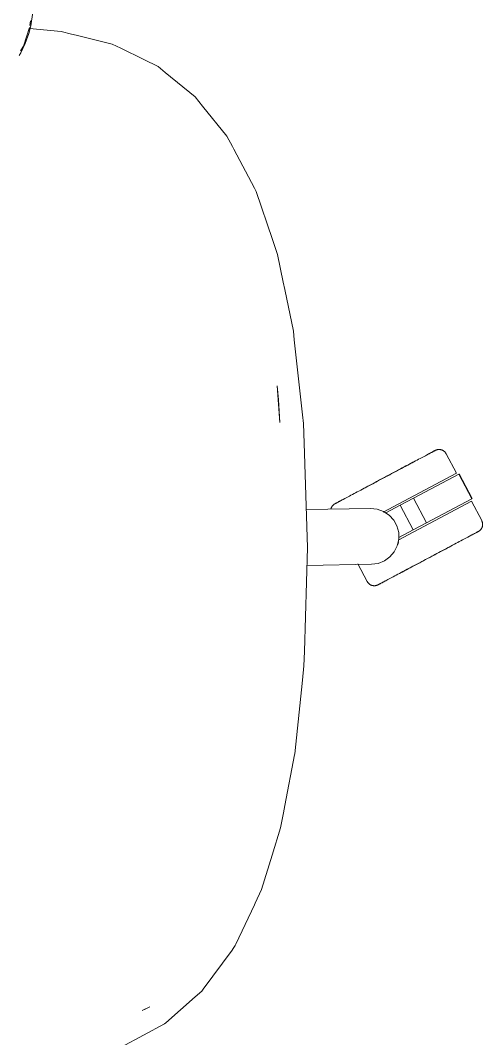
# Model space of a CAD drawing. Header units: millimetres. Extents: x 155927 to 326028, y -36033 to 97293.
# Drawn here: x 202813 to 203045, y 12605 to 13115 of the extents above; entities that cross this region are included whole.
import ezdxf

# ---------------------------------------------------------------- set-up
doc = ezdxf.new("R2010")
doc.units = ezdxf.units.MM
doc.header["$MEASUREMENT"] = 0
doc.layers.add('G-IMPT', color=8, linetype='CONTINUOUS', lineweight=9)
doc.layers.add('I-FURN', color=8, linetype='CONTINUOUS', lineweight=9)

msp = doc.modelspace()

# ---------------------------------------------------------------- linework, layer by layer
at = {"layer": 'G-IMPT'}
for p, q in [((202818.46, 13112.83), (202819.58, 13119.59)), ((202818.37, 13115.28), (202818.03, 13112.84)), ((202817.91, 13111.99), (202814.88, 13102.6)), ((202817.48, 13108.9), (202818.46, 13112.83)), ((202817.78, 13111.37), (202833.65, 13109.92)), ((202833.65, 13109.92), (202838.94, 13108.63)), ((202817.48, 13108.9), (202815.74, 13103.82)), ((202841.32, 13108.04), (202838.94, 13108.63)), ((202859.26, 13103.64), (202841.32, 13108.04)), ((202813.54, 13099.18), (202812.73, 13097.8)), ((202814.88, 13102.6), (202813.41, 13100.14)), ((202815.74, 13103.82), (202813.54, 13099.18)), ((202863.62, 13101.49), (202859.26, 13103.64)), ((202863.62, 13101.49), (202875.09, 13095.85)), ((202882.25, 13092.32), (202875.09, 13095.85)), ((202885.91, 13089.35), (202882.25, 13092.32)), ((202885.91, 13089.35), (202900.86, 13077.18)), ((202900.86, 13077.18), (202904.62, 13072.51)), ((202916.82, 13057.38), (202904.62, 13072.51)), ((202916.82, 13057.38), (202919.53, 13052.25)), ((202920.26, 13050.87), (202919.53, 13052.25)), ((202920.26, 13050.87), (202930.56, 13031.37)), ((202930.56, 13031.37), (202931.43, 13029.71)), ((202939.58, 13005.62), (202931.43, 13029.71)), ((202939.58, 13005.62), (202942.1, 12998.18)), ((202944.97, 12984.36), (202942.1, 12998.18)), ((202945.73, 12980.68), (202944.97, 12984.36)), ((202945.73, 12980.68), (202950.08, 12959.74)), ((202950.08, 12959.74), (202950.57, 12955.32)), ((202954.7, 12917.87), (202950.57, 12955.32)), ((202942.05, 12932.32), (202942.66, 12925.37)), ((202943.3, 12914.04), (202942.05, 12932.32)), ((202943.3, 12914.04), (202942.66, 12925.37)), ((202954.7, 12917.87), (202955.18, 12913.5)), ((202955.5, 12903.56), (202955.18, 12913.5)), ((202955.5, 12903.56), (202957.21, 12851.38)), ((202957.21, 12851.38), (202955.59, 12799.21)), ((202955.59, 12799.21), (202955.36, 12791.95)), ((202954.63, 12784.89), (202955.36, 12791.95)), ((202950.81, 12747.9), (202954.63, 12784.89)), ((202945.85, 12722.06), (202950.72, 12747.43)), ((202950.81, 12747.9), (202950.72, 12747.43)), ((202945.85, 12722.06), (202945.15, 12718.39)), ((202943.69, 12710.79), (202945.15, 12718.39)), ((202939.5, 12697.18), (202943.69, 12710.79)), ((202934.18, 12679.91), (202939.5, 12697.18)), ((202934.18, 12679.91), (202930.99, 12673.14)), ((202921.29, 12652.58), (202930.55, 12672.23)), ((202930.55, 12672.23), (202930.99, 12673.14)), ((202919.47, 12649.53), (202919.93, 12650.3)), ((202919.93, 12650.3), (202920.87, 12651.87)), ((202921.29, 12652.58), (202920.87, 12651.87)), ((202919.47, 12649.53), (202904.9, 12630.03)), ((202904.9, 12630.03), (202904.17, 12629.06)), ((202900.91, 12626.19), (202886.13, 12613.18)), ((202900.91, 12626.19), (202904.17, 12629.06)), ((202878.16, 12621.2), (202874.27, 12619.24)), ((202875.86, 12620.02), (202874.27, 12619.24)), ((202878.16, 12621.2), (202875.86, 12620.02)), ((202875.02, 12607.01), (202885.46, 12612.59)), ((202886.13, 12613.18), (202885.46, 12612.59)), ((202863.79, 12600.99), (202875.02, 12607.01))]:
    msp.add_line(p, q, dxfattribs=at)
at = {"layer": 'I-FURN'}
for p, q in [((203021.5, 12900.11), (203021.65, 12900.17)), ((203021.65, 12900.17), (203021.8, 12900.23)), ((203021.8, 12900.23), (203021.95, 12900.28)), ((203021.95, 12900.28), (203022.11, 12900.32)), ((203022.11, 12900.32), (203022.26, 12900.36)), ((203022.26, 12900.36), (203022.42, 12900.39)), ((203022.42, 12900.39), (203022.58, 12900.41)), ((203022.58, 12900.41), (203022.74, 12900.43)), ((203022.74, 12900.43), (203022.9, 12900.44)), ((203022.9, 12900.44), (203023.06, 12900.44)), ((203023.06, 12900.44), (203023.23, 12900.44)), ((203023.23, 12900.44), (203023.39, 12900.43)), ((203023.39, 12900.43), (203023.55, 12900.42)), ((203023.55, 12900.42), (203023.71, 12900.4)), ((203023.71, 12900.4), (203023.87, 12900.37)), ((203023.87, 12900.37), (203024.02, 12900.34)), ((203024.02, 12900.34), (203024.18, 12900.3)), ((203024.18, 12900.3), (203024.33, 12900.25)), ((203024.33, 12900.25), (203024.49, 12900.2)), ((203024.49, 12900.2), (203024.64, 12900.14)), ((203024.64, 12900.14), (203024.78, 12900.07)), ((203012.09, 12895.12), (203011.3, 12894.7)), ((203012.85, 12895.53), (203012.09, 12895.12)), ((203013.58, 12895.92), (203012.85, 12895.53)), ((203014.29, 12896.29), (203013.58, 12895.92)), ((203014.97, 12896.65), (203014.29, 12896.29)), ((203015.62, 12897), (203014.97, 12896.65)), ((203016.23, 12897.33), (203015.62, 12897)), ((203016.82, 12897.64), (203016.23, 12897.33)), ((203016.5, 12897.47), (203017.07, 12897.77)), ((203017.37, 12897.93), (203016.82, 12897.64)), ((203017.07, 12897.77), (203017.61, 12898.06)), ((203017.88, 12898.21), (203017.37, 12897.93)), ((203017.61, 12898.06), (203018.11, 12898.33)), ((203018.37, 12898.46), (203017.88, 12898.21)), ((203018.11, 12898.33), (203018.58, 12898.57)), ((203018.81, 12898.7), (203018.37, 12898.46)), ((203018.58, 12898.57), (203019.01, 12898.8)), ((203019.22, 12898.92), (203018.81, 12898.7)), ((203019.01, 12898.8), (203019.4, 12899.01)), ((203019.6, 12899.12), (203019.22, 12898.92)), ((203019.4, 12899.01), (203019.75, 12899.2)), ((203019.93, 12899.29), (203019.6, 12899.12)), ((203019.75, 12899.2), (203020.07, 12899.37)), ((203020.23, 12899.45), (203019.93, 12899.29)), ((203020.07, 12899.37), (203020.35, 12899.52)), ((203020.49, 12899.59), (203020.23, 12899.45)), ((203020.35, 12899.52), (203020.59, 12899.65)), ((203020.71, 12899.71), (203020.49, 12899.59)), ((203020.59, 12899.65), (203020.79, 12899.75)), ((203020.89, 12899.8), (203020.71, 12899.71)), ((203020.79, 12899.75), (203020.96, 12899.84)), ((203021.03, 12899.88), (203020.89, 12899.8)), ((203020.96, 12899.84), (203021.08, 12899.9)), ((203021.13, 12899.93), (203021.03, 12899.88)), ((203021.08, 12899.9), (203021.16, 12899.95)), ((203021.19, 12899.96), (203021.13, 12899.93)), ((203021.16, 12899.95), (203021.2, 12899.97)), ((203021.21, 12899.97), (203021.19, 12899.96)), ((203021.2, 12899.97), (203021.21, 12899.97)), ((203021.21, 12899.97), (203021.35, 12900.04)), ((203021.35, 12900.04), (203021.5, 12900.11)), ((203024.78, 12900.07), (203024.93, 12900)), ((203024.93, 12900), (203025.07, 12899.93)), ((203025.07, 12899.93), (203025.21, 12899.85)), ((203025.21, 12899.85), (203025.35, 12899.76)), ((203025.35, 12899.76), (203025.48, 12899.67)), ((203025.48, 12899.67), (203025.61, 12899.57)), ((203025.61, 12899.57), (203025.73, 12899.47)), ((203025.73, 12899.47), (203025.85, 12899.36)), ((203025.85, 12899.36), (203025.97, 12899.25)), ((203025.97, 12899.25), (203026.08, 12899.13)), ((203026.08, 12899.13), (203026.18, 12899.01)), ((203026.18, 12899.01), (203026.28, 12898.88)), ((203026.28, 12898.88), (203026.38, 12898.75)), ((203026.38, 12898.75), (203026.47, 12898.62)), ((203026.47, 12898.62), (203026.56, 12898.48)), ((203026.56, 12898.48), (203026.64, 12898.34)), ((203026.64, 12898.34), (203026.66, 12898.31)), ((203031.81, 12888.62), (203026.66, 12898.31)), ((203001.78, 12889.64), (203002.76, 12890.16)), ((203003.28, 12890.44), (203002.31, 12889.92)), ((203002.76, 12890.16), (203003.72, 12890.67)), ((203004.23, 12890.95), (203003.28, 12890.44)), ((203003.72, 12890.67), (203004.67, 12891.18)), ((203005.18, 12891.45), (203004.23, 12890.95)), ((203004.67, 12891.18), (203005.61, 12891.68)), ((203006.11, 12891.94), (203005.18, 12891.45)), ((203005.61, 12891.68), (203006.53, 12892.17)), ((203007.02, 12892.43), (203006.11, 12891.94)), ((203006.53, 12892.17), (203007.44, 12892.65)), ((203007.92, 12892.91), (203007.02, 12892.43)), ((203007.44, 12892.65), (203008.32, 12893.12)), ((203008.79, 12893.37), (203007.92, 12892.91)), ((203008.32, 12893.12), (203009.19, 12893.58)), ((203009.65, 12893.83), (203008.79, 12893.37)), ((203009.19, 12893.58), (203010.04, 12894.03)), ((203010.49, 12894.27), (203009.65, 12893.83)), ((203011.3, 12894.7), (203010.49, 12894.27)), ((202991.8, 12884.33), (202992.79, 12884.86)), ((202993.33, 12885.15), (202992.33, 12884.62)), ((202992.79, 12884.86), (202993.79, 12885.39)), ((202994.33, 12885.68), (202993.33, 12885.15)), ((202993.79, 12885.39), (202994.79, 12885.93)), ((202995.34, 12886.22), (202994.33, 12885.68)), ((202994.79, 12885.93), (202995.8, 12886.46)), ((203031.81, 12888.62), (202995.06, 12869.08)), ((202996.34, 12886.75), (202995.34, 12886.22)), ((202995.8, 12886.46), (202996.8, 12887)), ((202997.35, 12887.29), (202996.34, 12886.75)), ((202996.8, 12887), (202997.81, 12887.53)), ((202998.35, 12887.82), (202997.35, 12887.29)), ((202997.81, 12887.53), (202998.81, 12888.06)), ((202999.35, 12888.35), (202998.35, 12887.82)), ((202998.81, 12888.06), (202999.81, 12888.59)), ((203000.34, 12888.88), (202999.35, 12888.35)), ((202999.81, 12888.59), (203000.8, 12889.12)), ((203001.33, 12889.4), (203000.34, 12888.88)), ((203000.8, 12889.12), (203001.78, 12889.64)), ((203002.31, 12889.92), (203001.33, 12889.4)), ((203010.22, 12876.01), (203032.93, 12888.08)), ((203032.93, 12888.08), (203039.5, 12875.72)), ((203039.67, 12875.81), (203033.1, 12888.18)), ((202983.82, 12880.09), (202982.95, 12879.63)), ((202984.7, 12880.56), (202983.82, 12880.09)), ((202985.61, 12881.04), (202984.7, 12880.56)), ((202985.12, 12880.78), (202986.03, 12881.27)), ((202986.53, 12881.53), (202985.61, 12881.04)), ((202986.03, 12881.27), (202986.96, 12881.76)), ((202987.47, 12882.03), (202986.53, 12881.53)), ((202986.96, 12881.76), (202987.91, 12882.27)), ((202988.42, 12882.54), (202987.47, 12882.03)), ((202987.91, 12882.27), (202988.86, 12882.77)), ((202989.38, 12883.05), (202988.42, 12882.54)), ((202988.86, 12882.77), (202989.83, 12883.29)), ((202990.36, 12883.57), (202989.38, 12883.05)), ((202989.83, 12883.29), (202990.81, 12883.81)), ((202991.34, 12884.09), (202990.36, 12883.57)), ((202990.81, 12883.81), (202991.8, 12884.33)), ((202992.33, 12884.62), (202991.34, 12884.09)), ((202973.56, 12874.64), (202973.13, 12874.41)), ((202973.33, 12874.51), (202973.77, 12874.75)), ((202974.03, 12874.89), (202973.56, 12874.64)), ((202973.77, 12874.75), (202974.25, 12875.01)), ((202974.53, 12875.15), (202974.03, 12874.89)), ((202974.25, 12875.01), (202974.77, 12875.28)), ((202975.07, 12875.44), (202974.53, 12875.15)), ((202974.77, 12875.28), (202975.32, 12875.58)), ((202975.63, 12875.74), (202975.07, 12875.44)), ((202975.32, 12875.58), (202975.91, 12875.89)), ((202976.24, 12876.06), (202975.63, 12875.74)), ((202976.87, 12876.4), (202976.24, 12876.06)), ((202977.53, 12876.75), (202976.87, 12876.4)), ((202978.23, 12877.12), (202977.53, 12876.75)), ((202978.95, 12877.5), (202978.23, 12877.12)), ((202979.7, 12877.9), (202978.95, 12877.5)), ((202980.48, 12878.31), (202979.7, 12877.9)), ((202981.28, 12878.74), (202980.48, 12878.31)), ((202982.1, 12879.18), (202981.28, 12878.74)), ((202982.95, 12879.63), (202982.1, 12879.18)), ((203003.58, 12872.48), (203010.22, 12876.01)), ((203010.22, 12876.01), (203016.79, 12863.65)), ((203039.5, 12875.72), (203016.79, 12863.65)), ((202956.59, 12870.34), (202988.78, 12870.9)), ((202968.9, 12870.61), (202968.94, 12870.76)), ((202968.94, 12870.76), (202968.99, 12870.92)), ((202968.99, 12870.92), (202969.04, 12871.07)), ((202969.04, 12871.07), (202969.1, 12871.22)), ((202969.1, 12871.22), (202969.16, 12871.37)), ((202969.16, 12871.37), (202969.23, 12871.51)), ((202969.23, 12871.51), (202969.31, 12871.65)), ((202969.31, 12871.65), (202969.39, 12871.79)), ((202969.39, 12871.79), (202969.48, 12871.93)), ((202969.48, 12871.93), (202969.57, 12872.06)), ((202969.57, 12872.06), (202969.67, 12872.19)), ((202969.67, 12872.19), (202969.77, 12872.31)), ((202969.77, 12872.31), (202969.88, 12872.43)), ((202969.88, 12872.43), (202969.99, 12872.55)), ((202969.99, 12872.55), (202970.11, 12872.66)), ((202970.11, 12872.66), (202970.23, 12872.77)), ((202970.23, 12872.77), (202970.36, 12872.87)), ((202970.36, 12872.87), (202970.48, 12872.96)), ((202970.48, 12872.96), (202970.62, 12873.05)), ((202970.62, 12873.05), (202970.75, 12873.14)), ((202970.75, 12873.14), (202970.89, 12873.22)), ((202970.89, 12873.22), (202970.93, 12873.24)), ((202970.93, 12873.24), (202970.95, 12873.25)), ((202970.94, 12873.24), (202970.93, 12873.24)), ((202970.98, 12873.27), (202970.94, 12873.24)), ((202970.95, 12873.25), (202971.01, 12873.28)), ((202971.06, 12873.31), (202970.98, 12873.27)), ((202971.01, 12873.28), (202971.11, 12873.34)), ((202971.18, 12873.37), (202971.06, 12873.31)), ((202971.11, 12873.34), (202971.25, 12873.41)), ((202971.35, 12873.46), (202971.18, 12873.37)), ((202971.25, 12873.41), (202971.43, 12873.51)), ((202971.55, 12873.57), (202971.35, 12873.46)), ((202971.43, 12873.51), (202971.65, 12873.62)), ((202971.79, 12873.7), (202971.55, 12873.57)), ((202971.65, 12873.62), (202971.91, 12873.76)), ((202972.07, 12873.84), (202971.79, 12873.7)), ((202971.91, 12873.76), (202972.21, 12873.92)), ((202972.38, 12874.01), (202972.07, 12873.84)), ((202972.21, 12873.92), (202972.54, 12874.1)), ((202972.74, 12874.2), (202972.38, 12874.01)), ((202972.54, 12874.1), (202972.92, 12874.3)), ((202973.13, 12874.41), (202972.74, 12874.2)), ((202972.92, 12874.3), (202973.33, 12874.51)), ((202988.78, 12870.9), (202992.13, 12870.55)), ((202992.13, 12870.55), (202995.31, 12869.41)), ((202996.44, 12868.68), (203003.58, 12872.48)), ((203039.32, 12874.49), (203002.6, 12854.97)), ((203003.58, 12872.48), (203010.15, 12860.12)), ((203044.47, 12864.81), (203039.32, 12874.49)), ((202995.31, 12869.41), (202998.12, 12867.54)), ((202998.12, 12867.54), (203000.4, 12865.05)), ((203000.4, 12865.05), (203002.02, 12862.1)), ((203044.47, 12864.81), (203044.54, 12864.66)), ((203044.54, 12864.66), (203044.61, 12864.52)), ((203044.61, 12864.52), (203044.67, 12864.37)), ((203002.02, 12862.1), (203002.88, 12858.83)), ((203010.15, 12860.12), (203003.01, 12856.32)), ((203016.79, 12863.65), (203010.15, 12860.12)), ((203042.67, 12859.29), (203042.75, 12859.33)), ((203042.78, 12859.35), (203042.72, 12859.31)), ((203042.75, 12859.33), (203042.8, 12859.35)), ((203042.8, 12859.36), (203042.78, 12859.35)), ((203042.84, 12859.38), (203042.8, 12859.36)), ((203042.8, 12859.35), (203042.8, 12859.36)), ((203042.98, 12859.46), (203042.84, 12859.38)), ((203043.12, 12859.54), (203042.98, 12859.46)), ((203043.25, 12859.63), (203043.12, 12859.54)), ((203043.38, 12859.73), (203043.25, 12859.63)), ((203043.51, 12859.83), (203043.38, 12859.73)), ((203043.63, 12859.94), (203043.51, 12859.83)), ((203043.74, 12860.05), (203043.63, 12859.94)), ((203043.86, 12860.16), (203043.74, 12860.05)), ((203043.96, 12860.28), (203043.86, 12860.16)), ((203044.07, 12860.41), (203043.96, 12860.28)), ((203044.16, 12860.54), (203044.07, 12860.41)), ((203044.26, 12860.67), (203044.16, 12860.54)), ((203044.34, 12860.8), (203044.26, 12860.67)), ((203044.43, 12860.94), (203044.34, 12860.8)), ((203044.5, 12861.09), (203044.43, 12860.94)), ((203044.57, 12861.23), (203044.5, 12861.09)), ((203044.64, 12861.38), (203044.57, 12861.23)), ((203044.69, 12861.53), (203044.64, 12861.38)), ((203044.67, 12864.37), (203044.72, 12864.22)), ((203044.75, 12861.68), (203044.69, 12861.53)), ((203044.72, 12864.22), (203044.77, 12864.06)), ((203044.79, 12861.84), (203044.75, 12861.68)), ((203044.77, 12864.06), (203044.82, 12863.91)), ((203044.83, 12861.99), (203044.79, 12861.84)), ((203044.82, 12863.91), (203044.85, 12863.75)), ((203044.87, 12862.15), (203044.83, 12861.99)), ((203044.85, 12863.75), (203044.88, 12863.59)), ((203044.89, 12862.31), (203044.87, 12862.15)), ((203044.88, 12863.59), (203044.91, 12863.43)), ((203044.92, 12862.47), (203044.89, 12862.31)), ((203044.91, 12863.43), (203044.92, 12863.27)), ((203044.92, 12863.27), (203044.94, 12863.11)), ((203044.93, 12862.63), (203044.92, 12862.47)), ((203044.94, 12862.79), (203044.93, 12862.63)), ((203044.94, 12863.11), (203044.94, 12862.95)), ((203044.94, 12862.95), (203044.94, 12862.79)), ((203002.94, 12855.46), (203002.19, 12852.17)), ((203002.88, 12858.83), (203002.94, 12855.46)), ((203032.46, 12853.86), (203033.26, 12854.28)), ((203033.26, 12854.28), (203034.04, 12854.7)), ((203034.04, 12854.7), (203034.79, 12855.09)), ((203034.79, 12855.09), (203035.51, 12855.48)), ((203035.51, 12855.48), (203036.2, 12855.85)), ((203036.2, 12855.85), (203036.87, 12856.2)), ((203036.87, 12856.2), (203037.5, 12856.54)), ((203037.5, 12856.54), (203038.1, 12856.86)), ((203038.41, 12857.02), (203037.83, 12856.71)), ((203038.1, 12856.86), (203038.67, 12857.16)), ((203038.96, 12857.32), (203038.41, 12857.02)), ((203038.67, 12857.16), (203039.21, 12857.44)), ((203039.48, 12857.59), (203038.96, 12857.32)), ((203039.21, 12857.44), (203039.71, 12857.71)), ((203039.96, 12857.85), (203039.48, 12857.59)), ((203039.71, 12857.71), (203040.17, 12857.96)), ((203040.41, 12858.08), (203039.96, 12857.85)), ((203040.17, 12857.96), (203040.6, 12858.19)), ((203040.82, 12858.3), (203040.41, 12858.08)), ((203040.6, 12858.19), (203040.99, 12858.4)), ((203041.19, 12858.5), (203040.82, 12858.3)), ((203040.99, 12858.4), (203041.35, 12858.58)), ((203041.53, 12858.68), (203041.19, 12858.5)), ((203041.35, 12858.58), (203041.67, 12858.75)), ((203041.82, 12858.84), (203041.53, 12858.68)), ((203041.67, 12858.75), (203041.95, 12858.9)), ((203042.08, 12858.97), (203041.82, 12858.84)), ((203041.95, 12858.9), (203042.19, 12859.03)), ((203042.3, 12859.09), (203042.08, 12858.97)), ((203042.19, 12859.03), (203042.39, 12859.14)), ((203042.48, 12859.19), (203042.3, 12859.09)), ((203042.39, 12859.14), (203042.55, 12859.22)), ((203042.62, 12859.26), (203042.48, 12859.19)), ((203042.55, 12859.22), (203042.67, 12859.29)), ((203042.72, 12859.31), (203042.62, 12859.26)), ((203000.67, 12849.16), (202998.48, 12846.6)), ((203002.19, 12852.17), (203000.67, 12849.16)), ((203023.9, 12849.31), (203022.92, 12848.79)), ((203023.38, 12849.03), (203024.35, 12849.55)), ((203024.87, 12849.82), (203023.9, 12849.31)), ((203024.35, 12849.55), (203025.31, 12850.06)), ((203025.83, 12850.33), (203024.87, 12849.82)), ((203025.31, 12850.06), (203026.27, 12850.56)), ((203026.77, 12850.83), (203025.83, 12850.33)), ((203026.27, 12850.56), (203027.2, 12851.06)), ((203027.7, 12851.33), (203026.77, 12850.83)), ((203027.2, 12851.06), (203028.13, 12851.55)), ((203028.62, 12851.81), (203027.7, 12851.33)), ((203028.13, 12851.55), (203029.03, 12852.03)), ((203029.03, 12852.03), (203029.92, 12852.51)), ((203029.92, 12852.51), (203030.79, 12852.97)), ((203030.79, 12852.97), (203031.63, 12853.42)), ((203031.63, 12853.42), (203032.46, 12853.86)), ((202995.74, 12844.63), (202992.61, 12843.38)), ((202998.48, 12846.6), (202995.74, 12844.63)), ((203013.39, 12843.72), (203014.39, 12844.25)), ((203014.93, 12844.53), (203013.93, 12844)), ((203014.39, 12844.25), (203015.39, 12844.78)), ((203015.93, 12845.07), (203014.93, 12844.53)), ((203015.39, 12844.78), (203016.39, 12845.31)), ((203016.93, 12845.6), (203015.93, 12845.07)), ((203016.39, 12845.31), (203017.39, 12845.85)), ((203017.94, 12846.14), (203016.93, 12845.6)), ((203017.39, 12845.85), (203018.4, 12846.38)), ((203018.94, 12846.67), (203017.94, 12846.14)), ((203018.4, 12846.38), (203019.4, 12846.92)), ((203019.94, 12847.2), (203018.94, 12846.67)), ((203019.4, 12846.92), (203020.4, 12847.45)), ((203020.94, 12847.73), (203019.94, 12847.2)), ((203020.4, 12847.45), (203021.4, 12847.98)), ((203021.94, 12848.26), (203020.94, 12847.73)), ((203021.4, 12847.98), (203022.39, 12848.5)), ((203022.92, 12848.79), (203021.94, 12848.26)), ((203022.39, 12848.5), (203023.38, 12849.03)), ((202989.27, 12842.91), (202956.93, 12842.35)), ((202982.38, 12843.13), (202987.08, 12834.29)), ((202992.61, 12843.38), (202989.27, 12842.91)), ((203004.54, 12839.01), (203003.7, 12838.56)), ((203004.08, 12838.77), (203004.94, 12839.22)), ((203005.41, 12839.48), (203004.54, 12839.01)), ((203004.94, 12839.22), (203005.82, 12839.69)), ((203006.3, 12839.95), (203005.41, 12839.48)), ((203005.82, 12839.69), (203006.71, 12840.17)), ((203007.2, 12840.43), (203006.3, 12839.95)), ((203006.71, 12840.17), (203007.63, 12840.65)), ((203008.13, 12840.92), (203007.2, 12840.43)), ((203007.63, 12840.65), (203008.56, 12841.15)), ((203009.06, 12841.42), (203008.13, 12840.92)), ((203008.56, 12841.15), (203009.5, 12841.65)), ((203010.02, 12841.92), (203009.06, 12841.42)), ((203009.5, 12841.65), (203010.46, 12842.16)), ((203010.98, 12842.44), (203010.02, 12841.92)), ((203010.46, 12842.16), (203011.43, 12842.67)), ((203011.95, 12842.95), (203010.98, 12842.44)), ((203011.43, 12842.67), (203012.41, 12843.19)), ((203012.94, 12843.48), (203011.95, 12842.95)), ((203012.41, 12843.19), (203013.39, 12843.72)), ((203013.93, 12844), (203012.94, 12843.48)), ((202987.1, 12834.25), (202987.08, 12834.29)), ((202987.18, 12834.11), (202987.1, 12834.25)), ((202987.26, 12833.98), (202987.18, 12834.11)), ((202987.35, 12833.84), (202987.26, 12833.98)), ((202987.45, 12833.71), (202987.35, 12833.84)), ((202994.51, 12833.68), (202994.92, 12833.9)), ((202995.16, 12834.02), (202994.73, 12833.8)), ((202994.92, 12833.9), (202995.37, 12834.14)), ((202995.62, 12834.27), (202995.16, 12834.02)), ((202995.37, 12834.14), (202995.85, 12834.39)), ((202996.13, 12834.54), (202995.62, 12834.27)), ((202995.85, 12834.39), (202996.37, 12834.67)), ((202996.66, 12834.82), (202996.13, 12834.54)), ((202996.37, 12834.67), (202996.92, 12834.96)), ((202997.23, 12835.13), (202996.66, 12834.82)), ((202996.92, 12834.96), (202997.5, 12835.27)), ((202997.5, 12835.27), (202998.12, 12835.6)), ((202998.12, 12835.6), (202998.77, 12835.94)), ((202998.77, 12835.94), (202999.44, 12836.3)), ((202999.44, 12836.3), (203000.15, 12836.68)), ((203000.15, 12836.68), (203000.89, 12837.07)), ((203000.89, 12837.07), (203001.65, 12837.47)), ((203001.65, 12837.47), (203002.44, 12837.89)), ((203002.44, 12837.89), (203003.25, 12838.33)), ((203003.25, 12838.33), (203004.08, 12838.77)), ((202987.55, 12833.59), (202987.45, 12833.71)), ((202987.66, 12833.47), (202987.55, 12833.59)), ((202987.77, 12833.35), (202987.66, 12833.47)), ((202987.88, 12833.24), (202987.77, 12833.35)), ((202988, 12833.13), (202987.88, 12833.24)), ((202988.13, 12833.03), (202988, 12833.13)), ((202988.26, 12832.93), (202988.13, 12833.03)), ((202988.39, 12832.84), (202988.26, 12832.93)), ((202988.52, 12832.75), (202988.39, 12832.84)), ((202988.66, 12832.67), (202988.52, 12832.75)), ((202988.81, 12832.59), (202988.66, 12832.67)), ((202988.95, 12832.52), (202988.81, 12832.59)), ((202989.1, 12832.46), (202988.95, 12832.52)), ((202989.25, 12832.4), (202989.1, 12832.46)), ((202989.4, 12832.35), (202989.25, 12832.4)), ((202989.56, 12832.3), (202989.4, 12832.35)), ((202989.71, 12832.26), (202989.56, 12832.3)), ((202989.87, 12832.23), (202989.71, 12832.26)), ((202990.03, 12832.2), (202989.87, 12832.23)), ((202990.19, 12832.18), (202990.03, 12832.2)), ((202990.35, 12832.16), (202990.19, 12832.18)), ((202990.51, 12832.16), (202990.35, 12832.16)), ((202990.67, 12832.15), (202990.51, 12832.16)), ((202990.83, 12832.16), (202990.67, 12832.15)), ((202990.99, 12832.17), (202990.83, 12832.16)), ((202991.15, 12832.19), (202990.99, 12832.17)), ((202991.31, 12832.21), (202991.15, 12832.19)), ((202991.47, 12832.24), (202991.31, 12832.21)), ((202991.63, 12832.28), (202991.47, 12832.24)), ((202991.78, 12832.32), (202991.63, 12832.28)), ((202991.94, 12832.37), (202991.78, 12832.32)), ((202992.09, 12832.42), (202991.94, 12832.37)), ((202992.24, 12832.49), (202992.09, 12832.42)), ((202992.38, 12832.55), (202992.24, 12832.49)), ((202992.53, 12832.63), (202992.38, 12832.55)), ((202992.58, 12832.65), (202992.53, 12832.63)), ((202992.53, 12832.63), (202992.55, 12832.64)), ((202992.53, 12832.63), (202992.53, 12832.63)), ((202992.55, 12832.64), (202992.61, 12832.67)), ((202992.66, 12832.69), (202992.58, 12832.65)), ((202992.61, 12832.67), (202992.71, 12832.72)), ((202992.78, 12832.76), (202992.66, 12832.69)), ((202992.71, 12832.72), (202992.85, 12832.8)), ((202992.94, 12832.84), (202992.78, 12832.76)), ((202992.85, 12832.8), (202993.03, 12832.89)), ((202993.14, 12832.95), (202992.94, 12832.84)), ((202993.03, 12832.89), (202993.25, 12833.01)), ((202993.38, 12833.08), (202993.14, 12832.95)), ((202993.25, 12833.01), (202993.51, 12833.15)), ((202993.66, 12833.23), (202993.38, 12833.08)), ((202993.51, 12833.15), (202993.8, 12833.3)), ((202993.98, 12833.4), (202993.66, 12833.23)), ((202993.8, 12833.3), (202994.14, 12833.48)), ((202994.34, 12833.59), (202993.98, 12833.4)), ((202994.14, 12833.48), (202994.51, 12833.68)), ((202994.73, 12833.8), (202994.34, 12833.59))]:
    msp.add_line(p, q, dxfattribs=at)
msp.add_arc((202989.21, 12856.91), 13.81, 342.664, 347.6527, dxfattribs=at)
msp.add_open_spline([(203002.82, 12854.55), (203002.74, 12854.11), (203002.64, 12853.69), (203002.53, 12853.27)], degree=3, dxfattribs=at)

doc.saveas('drawing.dxf')
